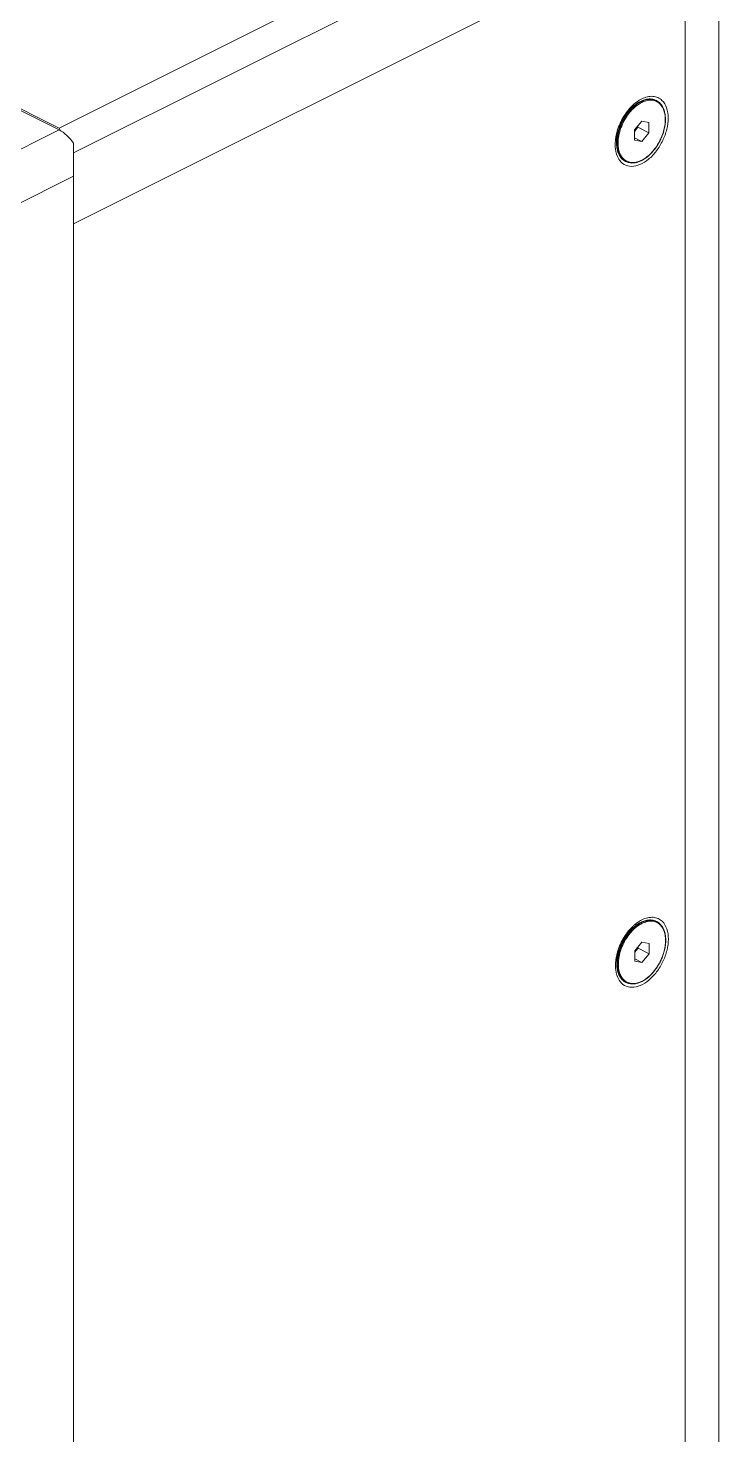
# Model space of a CAD drawing. Header units: millimetres. Extents: x 0 to 9253, y 0 to 2730.
# Drawn here: x 3247.6 to 3349, y 2140.9 to 2347.5 of the extents above; entities that cross this region are included whole.
import ezdxf

# ---------------------------------------------------------------- set-up
doc = ezdxf.new("R2010")
doc.units = ezdxf.units.MM
doc.layers.get('0').update_dxf_attribs({"lineweight": 13})

msp = doc.modelspace()

# ---------------------------------------------------------------- linework, layer by layer
for p, q in [((3341.91, 2377.7), (3252.1, 2332.8)), ((3344.03, 2374.05), (3254.23, 2329.14)), ((3348.98, 1941.84), (3348.98, 2369.66)), ((3344.03, 2363.65), (3254.23, 2318.75)), ((3344.03, 2363.65), (3254.23, 2318.75)), ((3344.03, 1934.1), (3344.03, 2363.65)), ((3240.44, 2338.64), (3252.1, 2332.8)), ((3339.81, 2336.83), (3339.75, 2336.86)), ((3246.45, 2335.36), (3252.1, 2332.53)), ((3336.77, 2336.27), (3335.97, 2335.68)), ((3336.12, 2335.79), (3336.11, 2335.8)), ((3252.1, 2332.8), (3252.34, 2332.39)), ((3337.65, 2333.82), (3336.59, 2332.54)), ((3336.59, 2332.31), (3337.08, 2332.91)), ((3337.08, 2332.91), (3337.08, 2333.14)), ((3338.71, 2332.1), (3337.08, 2332.91)), ((3338.71, 2333.6), (3337.65, 2333.82)), ((3338.71, 2332.1), (3338.71, 2333.6)), ((3241.64, 2327.29), (3252.1, 2332.53)), ((3254.23, 1886.33), (3254.23, 2330.6)), ((3333.95, 2330.65), (3333.95, 2331.92)), ((3336.59, 2332.54), (3336.59, 2331.04)), ((3337.65, 2330.82), (3336.59, 2331.35)), ((3336.59, 2331.04), (3337.65, 2330.82)), ((3337.65, 2330.82), (3338.71, 2332.1)), ((3335.34, 2327.88), (3335.28, 2327.91)), ((3254.23, 2325.72), (3245.18, 2321.2)), ((3336.8, 2215.7), (3336.01, 2215.1)), ((3336.16, 2215.21), (3336.14, 2215.22)), ((3339.85, 2216.25), (3339.79, 2216.28)), ((3337.68, 2213.24), (3336.62, 2211.96)), ((3338.75, 2213.02), (3337.68, 2213.24)), ((3338.75, 2211.52), (3338.75, 2213.02)), ((3333.99, 2210.07), (3333.99, 2211.34)), ((3336.62, 2211.74), (3337.12, 2212.33)), ((3336.62, 2211.96), (3336.62, 2210.46)), ((3337.68, 2210.24), (3336.62, 2210.77)), ((3337.12, 2212.33), (3337.12, 2212.56)), ((3338.75, 2211.52), (3337.12, 2212.33)), ((3337.68, 2210.24), (3338.75, 2211.52)), ((3336.62, 2210.46), (3337.68, 2210.24)), ((3335.38, 2207.3), (3335.32, 2207.33))]:
    msp.add_line(p, q)
for centre, radius, start, end in [((3338.97, 2335.15), 1.88, 63.4332, 65.4473), ((3335.75, 2335.09), 0.793, 63.4444, 68.8694), ((3336.78, 2334.06), 1.96, 104.4488, 110.8765), ((3340.65, 2331.26), 6.31, 131.9554, 135.2189), ((3340.79, 2331.14), 6.3, 132.662, 136.0586), ((3340.85, 2331.35), 6.59, 129.601, 133.4368), ((3340.31, 2331.63), 5.82, 128.4878, 131.9336), ((3340.45, 2331.5), 5.8, 129.0563, 132.6428), ((3340.49, 2331.77), 6.03, 126.8957, 129.5861), ((3340.09, 2331.91), 5.46, 127.2446, 128.4524), ((3340.15, 2331.87), 5.47, 127.5603, 128.4526), ((3335.8, 2331.98), 2.03, 195.6978, 199.0326), ((3334.32, 2332.53), 1.12, 246.3711, 250.9106), ((3334.55, 2332.28), 1.01, 228.1178, 233.5972), ((3335.6, 2331.91), 1.81, 199.0022, 204.3621), ((3339.17, 2330.61), 5.19, 179.9952, 181.2741), ((3339.27, 2330.59), 5.23, 179.9983, 180.9213), ((3339.3, 2330.59), 5.12, 179.9984, 180.8966), ((3336.22, 2329.71), 2.03, 226.6067, 227.2663), ((3336.18, 2329.66), 1.97, 227.2361, 232.7278), ((3336.15, 2329.63), 1.92, 232.7351, 234.9496), ((3336.13, 2329.61), 1.9, 234.9479, 239.3027), ((3336.12, 2329.59), 1.88, 239.3074, 243.4307), ((3336.18, 2329.56), 1.88, 241.3639, 243.4327), ((3335.79, 2214.51), 0.793, 63.4444, 68.8694), ((3336.82, 2213.48), 1.96, 104.4488, 110.8765), ((3340.68, 2210.68), 6.31, 131.9554, 135.2189), ((3340.83, 2210.56), 6.3, 132.662, 136.0586), ((3340.88, 2210.77), 6.59, 129.601, 133.4368), ((3340.35, 2211.05), 5.82, 128.4878, 131.9336), ((3340.49, 2210.93), 5.8, 129.0563, 132.6428), ((3340.53, 2211.19), 6.03, 126.8957, 129.5861), ((3340.12, 2211.33), 5.46, 127.2446, 128.4524), ((3340.19, 2211.29), 5.47, 127.5603, 128.4526), ((3339.01, 2214.57), 1.88, 63.4332, 65.4473), ((3335.84, 2211.4), 2.03, 195.6978, 199.0326), ((3334.59, 2211.7), 1.01, 228.1178, 233.5972), ((3334.36, 2211.95), 1.12, 246.3711, 250.9106), ((3335.63, 2211.33), 1.81, 199.0022, 204.3621), ((3339.21, 2210.04), 5.19, 179.9952, 181.2741), ((3339.3, 2210.01), 5.23, 179.9983, 180.9213), ((3339.34, 2210.01), 5.12, 179.9984, 180.8966), ((3336.25, 2209.13), 2.03, 226.6067, 227.2663), ((3336.21, 2209.09), 1.97, 227.2361, 232.7278), ((3336.18, 2209.05), 1.92, 232.7351, 234.9496), ((3336.17, 2209.03), 1.9, 234.9479, 239.3027), ((3336.16, 2209.01), 1.88, 239.3074, 243.4307), ((3336.22, 2208.98), 1.88, 241.3639, 243.4327)]:
    msp.add_arc(centre, radius, start, end)
for points, knots in [([(3336.77, 2336.27), (3336.84, 2336.33), (3337.12, 2336.53), (3337.41, 2336.7), (3337.65, 2336.8)], [0, 0, 0, 0, 0.260421, 1, 1, 1, 1]), ([(3336.78, 2336.25), (3337.03, 2336.44), (3337.41, 2336.68), (3337.95, 2336.91), (3338.34, 2337.02), (3338.72, 2337.07), (3339.09, 2337.06), (3339.44, 2336.99), (3339.65, 2336.91), (3339.75, 2336.86)], [0, 0, 0, 0, 0.289507, 0.423185, 0.549474, 0.668985, 0.782806, 0.892493, 1, 1, 1, 1]), ([(3336.82, 2336.2), (3336.9, 2336.27), (3337.23, 2336.5), (3337.58, 2336.7), (3337.86, 2336.81)], [0, 0, 0, 0, 0.263033, 1, 1, 1, 1]), ([(3337.65, 2337.08), (3337.58, 2337.05), (3337.31, 2336.9), (3337.06, 2336.74), (3336.87, 2336.6)], [0, 0, 0, 0, 0.241519, 1, 1, 1, 1]), ([(3340.63, 2336.87), (3340.45, 2337.04), (3340.03, 2337.32), (3339.27, 2337.5), (3338.45, 2337.42), (3337.92, 2337.21), (3337.65, 2337.08)], [0, 0, 0, 0, 0.231559, 0.465604, 0.718399, 1, 1, 1, 1]), ([(3337.65, 2336.8), (3337.83, 2336.88), (3338.19, 2337), (3338.75, 2337.09), (3339.28, 2337.04), (3339.6, 2336.93), (3339.75, 2336.86)], [0, 0, 0, 0, 0.273934, 0.528563, 0.768341, 1, 1, 1, 1]), ([(3337.65, 2336.56), (3337.86, 2336.67), (3338.3, 2336.84), (3338.86, 2336.92), (3339.28, 2336.89), (3339.57, 2336.82), (3339.85, 2336.7), (3340.1, 2336.55), (3340.33, 2336.35), (3340.54, 2336.12), (3340.71, 2335.85), (3340.86, 2335.54), (3340.97, 2335.2), (3341.08, 2334.71), (3341.11, 2334.32), (3341.11, 2334.05)], [0, 0, 0, 0, 0.134719, 0.256833, 0.314289, 0.370105, 0.425076, 0.480069, 0.535949, 0.593509, 0.653413, 0.716168, 0.782105, 0.851412, 1, 1, 1, 1]), ([(3337.86, 2336.81), (3338.02, 2336.88), (3338.35, 2336.98), (3338.85, 2337.05), (3339.32, 2337.01), (3339.62, 2336.92), (3339.75, 2336.85)], [0, 0, 0, 0, 0.274184, 0.529188, 0.769053, 1, 1, 1, 1]), ([(3339.81, 2336.83), (3339.92, 2336.77), (3340.12, 2336.65), (3340.39, 2336.41), (3340.62, 2336.12), (3340.81, 2335.78), (3340.96, 2335.4), (3341.1, 2334.84), (3341.14, 2334.39), (3341.14, 2334.09)], [0, 0, 0, 0, 0.109295, 0.220481, 0.335288, 0.455152, 0.581136, 0.713876, 1, 1, 1, 1]), ([(3341.54, 2334.26), (3341.54, 2334.77), (3341.42, 2335.72), (3340.94, 2336.57), (3340.63, 2336.87)], [0, 0, 0, 0, 0.543215, 1, 1, 1, 1]), ([(3333.95, 2330.65), (3333.95, 2330.9), (3333.99, 2331.43), (3334.15, 2332.21), (3334.4, 2333), (3334.73, 2333.78), (3335.15, 2334.51), (3335.63, 2335.18), (3336.17, 2335.78), (3336.56, 2336.12), (3336.77, 2336.27)], [0, 0, 0, 0, 0.117253, 0.240988, 0.369311, 0.5, 0.630689, 0.759011, 0.882749, 1, 1, 1, 1]), ([(3333.98, 2330.62), (3333.98, 2330.97), (3334.06, 2331.7), (3334.35, 2332.79), (3334.81, 2333.86), (3335.21, 2334.53), (3335.44, 2334.85)], [0, 0, 0, 0, 0.234396, 0.484562, 0.742701, 1, 1, 1, 1]), ([(3336.32, 2336.13), (3335.76, 2335.6), (3334.8, 2334.34), (3334.19, 2332.88), (3333.99, 2332.12)], [0, 0, 0, 0, 0.493178, 1, 1, 1, 1]), ([(3334.04, 2330.59), (3334.04, 2330.94), (3334.12, 2331.67), (3334.41, 2332.76), (3334.86, 2333.83), (3335.27, 2334.5), (3335.5, 2334.82)], [0, 0, 0, 0, 0.234396, 0.484562, 0.742701, 1, 1, 1, 1]), ([(3334.18, 2330.59), (3334.18, 2330.95), (3334.26, 2331.71), (3334.58, 2332.84), (3335.07, 2333.93), (3335.51, 2334.61), (3335.75, 2334.92)], [0, 0, 0, 0, 0.234729, 0.485648, 0.744005, 1, 1, 1, 1]), ([(3335.44, 2334.85), (3335.5, 2334.92), (3335.72, 2335.23), (3335.97, 2335.51), (3336.17, 2335.71)], [0, 0, 0, 0, 0.254995, 1, 1, 1, 1]), ([(3335.5, 2334.82), (3335.56, 2334.9), (3335.78, 2335.2), (3336.03, 2335.48), (3336.22, 2335.68)], [0, 0, 0, 0, 0.254995, 1, 1, 1, 1]), ([(3335.75, 2334.92), (3335.79, 2334.97), (3335.95, 2335.18), (3336.12, 2335.37), (3336.26, 2335.51)], [0, 0, 0, 0, 0.253673, 1, 1, 1, 1]), ([(3336.22, 2335.68), (3336.27, 2335.72), (3336.44, 2335.89), (3336.61, 2336.04), (3336.75, 2336.15)], [0, 0, 0, 0, 0.255096, 1, 1, 1, 1]), ([(3336.8, 2336.01), (3336.87, 2336.06), (3337.14, 2336.27), (3337.42, 2336.45), (3337.65, 2336.56)], [0, 0, 0, 0, 0.260379, 1, 1, 1, 1]), ([(3341.11, 2334.05), (3341.11, 2333.76), (3341.07, 2333.17), (3340.87, 2332.29), (3340.55, 2331.41), (3340.13, 2330.56), (3339.61, 2329.77), (3339.02, 2329.08), (3338.38, 2328.51), (3337.71, 2328.08), (3337.04, 2327.81), (3336.48, 2327.72), (3336.06, 2327.75), (3335.76, 2327.81), (3335.48, 2327.91), (3335.23, 2328.06), (3335, 2328.25), (3334.79, 2328.48), (3334.61, 2328.74), (3334.46, 2329.04), (3334.34, 2329.37), (3334.22, 2329.86), (3334.19, 2330.24), (3334.18, 2330.51)], [0, 0, 0, 0, 0.068682, 0.141507, 0.216986, 0.293381, 0.368889, 0.441776, 0.510537, 0.574065, 0.631859, 0.684258, 0.708889, 0.732784, 0.756273, 0.77972, 0.803491, 0.827927, 0.853317, 0.879887, 0.907787, 0.937107, 1, 1, 1, 1]), ([(3334.28, 2328.25), (3334.48, 2327.93), (3335.02, 2327.36), (3336.21, 2327.07), (3337.5, 2327.4), (3338.75, 2328.21), (3339.88, 2329.43), (3340.78, 2330.93), (3341.38, 2332.57), (3341.54, 2333.71), (3341.54, 2334.26)], [0, 0, 0, 0, 0.095394, 0.189105, 0.295434, 0.420472, 0.561825, 0.711964, 0.86121, 1, 1, 1, 1]), ([(3341.14, 2334.09), (3341.14, 2333.88), (3341.12, 2333.45), (3341.01, 2332.8), (3340.84, 2332.15), (3340.61, 2331.5), (3340.31, 2330.87), (3339.97, 2330.26), (3339.57, 2329.7), (3339.14, 2329.19), (3338.68, 2328.73), (3338.2, 2328.35), (3337.7, 2328.05), (3337.2, 2327.83), (3336.7, 2327.69), (3336.22, 2327.65), (3335.76, 2327.71), (3335.47, 2327.82), (3335.34, 2327.88)], [0, 0, 0, 0, 0.064576, 0.132147, 0.202054, 0.273546, 0.345776, 0.417874, 0.488971, 0.558245, 0.624965, 0.688535, 0.748543, 0.804816, 0.857475, 0.906976, 0.95412, 1, 1, 1, 1]), ([(3336.59, 2332.32), (3336.67, 2332.42), (3336.81, 2332.63), (3336.91, 2332.86), (3336.96, 2332.98)], [0, 0, 0, 0, 0.497407, 1, 1, 1, 1]), ([(3252.1, 2332.53), (3252.51, 2332.32), (3253.3, 2331.75), (3253.93, 2331.01), (3254.23, 2330.6)], [0, 0, 0, 0, 0.472498, 1, 1, 1, 1]), ([(3333.82, 2331.24), (3333.81, 2331.17), (3333.78, 2330.88), (3333.76, 2330.59), (3333.76, 2330.37)], [0, 0, 0, 0, 0.256481, 1, 1, 1, 1]), ([(3333.99, 2332.12), (3333.98, 2332.05), (3333.9, 2331.76), (3333.85, 2331.46), (3333.82, 2331.24)], [0, 0, 0, 0, 0.254098, 1, 1, 1, 1]), ([(3334.04, 2329.73), (3334.03, 2329.8), (3333.97, 2330.11), (3333.95, 2330.42), (3333.95, 2330.65)], [0, 0, 0, 0, 0.240957, 1, 1, 1, 1]), ([(3333.76, 2330.37), (3333.76, 2330.17), (3333.8, 2329.44), (3334, 2328.71), (3334.28, 2328.25)], [0, 0, 0, 0, 0.274931, 1, 1, 1, 1]), ([(3334.82, 2328.24), (3334.76, 2328.3), (3334.63, 2328.43), (3334.41, 2328.74), (3334.19, 2329.2), (3334.03, 2329.82), (3333.99, 2330.27), (3333.98, 2330.5)], [0, 0, 0, 0, 0.108815, 0.221178, 0.459207, 0.718465, 1, 1, 1, 1]), ([(3335.28, 2327.91), (3335.19, 2327.96), (3335, 2328.09), (3334.76, 2328.32), (3334.55, 2328.59), (3334.37, 2328.91), (3334.23, 2329.26), (3334.09, 2329.79), (3334.05, 2330.21), (3334.04, 2330.5)], [0, 0, 0, 0, 0.108051, 0.218451, 0.332912, 0.452809, 0.579108, 0.712369, 1, 1, 1, 1]), ([(3335.28, 2327.91), (3335.2, 2327.95), (3335.05, 2328.04), (3334.84, 2328.2), (3334.65, 2328.4), (3334.43, 2328.69), (3334.2, 2329.14), (3334.08, 2329.53), (3334.04, 2329.73)], [0, 0, 0, 0, 0.114822, 0.230769, 0.348898, 0.470174, 0.724938, 1, 1, 1, 1]), ([(3333.99, 2210.07), (3333.99, 2210.33), (3334.03, 2210.85), (3334.18, 2211.63), (3334.43, 2212.42), (3334.77, 2213.2), (3335.19, 2213.93), (3335.67, 2214.61), (3336.2, 2215.2), (3336.6, 2215.54), (3336.8, 2215.7)], [0, 0, 0, 0, 0.117253, 0.240988, 0.369311, 0.5, 0.630689, 0.759011, 0.882749, 1, 1, 1, 1]), ([(3336.35, 2215.55), (3335.8, 2215.02), (3334.84, 2213.76), (3334.23, 2212.31), (3334.03, 2211.54)], [0, 0, 0, 0, 0.493178, 1, 1, 1, 1]), ([(3335.48, 2214.27), (3335.53, 2214.35), (3335.76, 2214.65), (3336, 2214.93), (3336.2, 2215.13)], [0, 0, 0, 0, 0.254995, 1, 1, 1, 1]), ([(3335.54, 2214.24), (3335.59, 2214.32), (3335.82, 2214.62), (3336.06, 2214.9), (3336.26, 2215.1)], [0, 0, 0, 0, 0.254995, 1, 1, 1, 1]), ([(3335.79, 2214.34), (3335.83, 2214.4), (3335.99, 2214.6), (3336.16, 2214.79), (3336.29, 2214.93)], [0, 0, 0, 0, 0.253673, 1, 1, 1, 1]), ([(3336.26, 2215.1), (3336.3, 2215.14), (3336.47, 2215.31), (3336.65, 2215.46), (3336.79, 2215.57)], [0, 0, 0, 0, 0.255096, 1, 1, 1, 1]), ([(3336.8, 2215.7), (3336.87, 2215.75), (3337.15, 2215.95), (3337.45, 2216.12), (3337.68, 2216.22)], [0, 0, 0, 0, 0.260421, 1, 1, 1, 1]), ([(3336.82, 2215.67), (3337.07, 2215.86), (3337.45, 2216.1), (3337.99, 2216.33), (3338.38, 2216.44), (3338.76, 2216.49), (3339.12, 2216.48), (3339.47, 2216.41), (3339.69, 2216.33), (3339.79, 2216.28)], [0, 0, 0, 0, 0.289507, 0.423185, 0.549474, 0.668985, 0.782806, 0.892493, 1, 1, 1, 1]), ([(3336.83, 2215.43), (3336.9, 2215.48), (3337.17, 2215.69), (3337.46, 2215.87), (3337.68, 2215.98)], [0, 0, 0, 0, 0.260379, 1, 1, 1, 1]), ([(3336.86, 2215.63), (3336.94, 2215.69), (3337.26, 2215.92), (3337.62, 2216.12), (3337.89, 2216.23)], [0, 0, 0, 0, 0.263033, 1, 1, 1, 1]), ([(3337.68, 2216.5), (3337.62, 2216.47), (3337.35, 2216.33), (3337.09, 2216.16), (3336.91, 2216.02)], [0, 0, 0, 0, 0.241519, 1, 1, 1, 1]), ([(3340.66, 2216.29), (3340.49, 2216.46), (3340.07, 2216.75), (3339.31, 2216.92), (3338.49, 2216.84), (3337.95, 2216.64), (3337.68, 2216.5)], [0, 0, 0, 0, 0.231559, 0.465604, 0.718399, 1, 1, 1, 1]), ([(3337.68, 2216.22), (3337.86, 2216.3), (3338.23, 2216.43), (3338.78, 2216.51), (3339.31, 2216.46), (3339.64, 2216.35), (3339.79, 2216.28)], [0, 0, 0, 0, 0.273934, 0.528563, 0.768341, 1, 1, 1, 1]), ([(3337.68, 2215.98), (3337.9, 2216.09), (3338.33, 2216.26), (3338.89, 2216.34), (3339.32, 2216.31), (3339.61, 2216.24), (3339.89, 2216.13), (3340.14, 2215.97), (3340.37, 2215.77), (3340.57, 2215.54), (3340.75, 2215.27), (3340.89, 2214.96), (3341.01, 2214.63), (3341.12, 2214.13), (3341.15, 2213.74), (3341.15, 2213.47)], [0, 0, 0, 0, 0.134719, 0.256833, 0.314289, 0.370105, 0.425076, 0.480069, 0.535949, 0.593509, 0.653413, 0.716168, 0.782105, 0.851412, 1, 1, 1, 1]), ([(3337.89, 2216.23), (3338.06, 2216.3), (3338.39, 2216.4), (3338.88, 2216.47), (3339.36, 2216.43), (3339.65, 2216.34), (3339.79, 2216.28)], [0, 0, 0, 0, 0.274184, 0.529188, 0.769053, 1, 1, 1, 1]), ([(3339.85, 2216.25), (3339.95, 2216.2), (3340.16, 2216.07), (3340.42, 2215.83), (3340.65, 2215.54), (3340.84, 2215.2), (3340.99, 2214.83), (3341.14, 2214.26), (3341.18, 2213.81), (3341.18, 2213.51)], [0, 0, 0, 0, 0.109295, 0.220481, 0.335288, 0.455152, 0.581136, 0.713876, 1, 1, 1, 1]), ([(3341.57, 2213.68), (3341.57, 2214.19), (3341.46, 2215.14), (3340.97, 2215.99), (3340.66, 2216.29)], [0, 0, 0, 0, 0.543215, 1, 1, 1, 1]), ([(3334.02, 2210.04), (3334.02, 2210.39), (3334.09, 2211.13), (3334.38, 2212.22), (3334.84, 2213.28), (3335.25, 2213.95), (3335.48, 2214.27)], [0, 0, 0, 0, 0.234396, 0.484562, 0.742701, 1, 1, 1, 1]), ([(3334.08, 2210.01), (3334.08, 2210.36), (3334.15, 2211.1), (3334.44, 2212.19), (3334.9, 2213.25), (3335.31, 2213.92), (3335.54, 2214.24)], [0, 0, 0, 0, 0.234396, 0.484562, 0.742701, 1, 1, 1, 1]), ([(3334.22, 2210.01), (3334.22, 2210.37), (3334.3, 2211.13), (3334.61, 2212.26), (3335.11, 2213.35), (3335.55, 2214.03), (3335.79, 2214.34)], [0, 0, 0, 0, 0.234729, 0.485648, 0.744005, 1, 1, 1, 1]), ([(3341.15, 2213.47), (3341.15, 2213.19), (3341.1, 2212.6), (3340.9, 2211.71), (3340.59, 2210.83), (3340.16, 2209.98), (3339.65, 2209.19), (3339.06, 2208.5), (3338.42, 2207.93), (3337.75, 2207.5), (3337.07, 2207.23), (3336.51, 2207.14), (3336.09, 2207.17), (3335.8, 2207.23), (3335.52, 2207.34), (3335.26, 2207.48), (3335.03, 2207.67), (3334.83, 2207.9), (3334.65, 2208.17), (3334.5, 2208.46), (3334.38, 2208.79), (3334.26, 2209.28), (3334.22, 2209.67), (3334.22, 2209.93)], [0, 0, 0, 0, 0.068682, 0.141507, 0.216986, 0.293381, 0.368889, 0.441776, 0.510537, 0.574065, 0.631859, 0.684258, 0.708889, 0.732784, 0.756273, 0.77972, 0.803491, 0.827927, 0.853317, 0.879887, 0.907787, 0.937107, 1, 1, 1, 1]), ([(3334.32, 2207.67), (3334.51, 2207.35), (3335.06, 2206.78), (3336.25, 2206.5), (3337.53, 2206.82), (3338.78, 2207.63), (3339.91, 2208.85), (3340.82, 2210.35), (3341.42, 2211.99), (3341.57, 2213.14), (3341.57, 2213.68)], [0, 0, 0, 0, 0.095394, 0.189105, 0.295434, 0.420472, 0.561825, 0.711964, 0.86121, 1, 1, 1, 1]), ([(3341.18, 2213.51), (3341.18, 2213.3), (3341.15, 2212.87), (3341.05, 2212.23), (3340.88, 2211.57), (3340.64, 2210.92), (3340.35, 2210.29), (3340, 2209.68), (3339.61, 2209.12), (3339.18, 2208.61), (3338.72, 2208.16), (3338.23, 2207.77), (3337.74, 2207.47), (3337.24, 2207.25), (3336.74, 2207.12), (3336.26, 2207.08), (3335.8, 2207.13), (3335.51, 2207.24), (3335.38, 2207.3)], [0, 0, 0, 0, 0.064576, 0.132147, 0.202054, 0.273546, 0.345776, 0.417874, 0.488971, 0.558245, 0.624965, 0.688535, 0.748543, 0.804816, 0.857475, 0.906976, 0.95412, 1, 1, 1, 1]), ([(3334.03, 2211.54), (3334.01, 2211.47), (3333.94, 2211.18), (3333.89, 2210.88), (3333.86, 2210.66)], [0, 0, 0, 0, 0.254098, 1, 1, 1, 1]), ([(3336.62, 2211.74), (3336.7, 2211.84), (3336.84, 2212.05), (3336.95, 2212.28), (3336.99, 2212.4)], [0, 0, 0, 0, 0.497407, 1, 1, 1, 1]), ([(3333.86, 2210.66), (3333.85, 2210.59), (3333.81, 2210.3), (3333.8, 2210.01), (3333.8, 2209.8)], [0, 0, 0, 0, 0.256481, 1, 1, 1, 1]), ([(3333.8, 2209.8), (3333.8, 2209.59), (3333.83, 2208.86), (3334.04, 2208.13), (3334.32, 2207.67)], [0, 0, 0, 0, 0.274931, 1, 1, 1, 1]), ([(3334.08, 2209.15), (3334.06, 2209.22), (3334.01, 2209.53), (3333.99, 2209.84), (3333.99, 2210.07)], [0, 0, 0, 0, 0.240957, 1, 1, 1, 1]), ([(3334.86, 2207.66), (3334.79, 2207.72), (3334.67, 2207.85), (3334.45, 2208.16), (3334.23, 2208.62), (3334.07, 2209.24), (3334.03, 2209.69), (3334.02, 2209.92)], [0, 0, 0, 0, 0.108815, 0.221178, 0.459207, 0.718465, 1, 1, 1, 1]), ([(3335.32, 2207.33), (3335.22, 2207.39), (3335.04, 2207.51), (3334.8, 2207.74), (3334.58, 2208.01), (3334.41, 2208.33), (3334.27, 2208.68), (3334.13, 2209.21), (3334.08, 2209.64), (3334.08, 2209.92)], [0, 0, 0, 0, 0.108051, 0.218451, 0.332912, 0.452809, 0.579108, 0.712369, 1, 1, 1, 1]), ([(3335.32, 2207.33), (3335.24, 2207.37), (3335.09, 2207.46), (3334.88, 2207.62), (3334.69, 2207.82), (3334.46, 2208.12), (3334.23, 2208.56), (3334.12, 2208.95), (3334.08, 2209.15)], [0, 0, 0, 0, 0.114822, 0.230769, 0.348898, 0.470174, 0.724938, 1, 1, 1, 1])]:
    msp.add_open_spline(points, degree=3, knots=knots)

doc.saveas('drawing.dxf')
